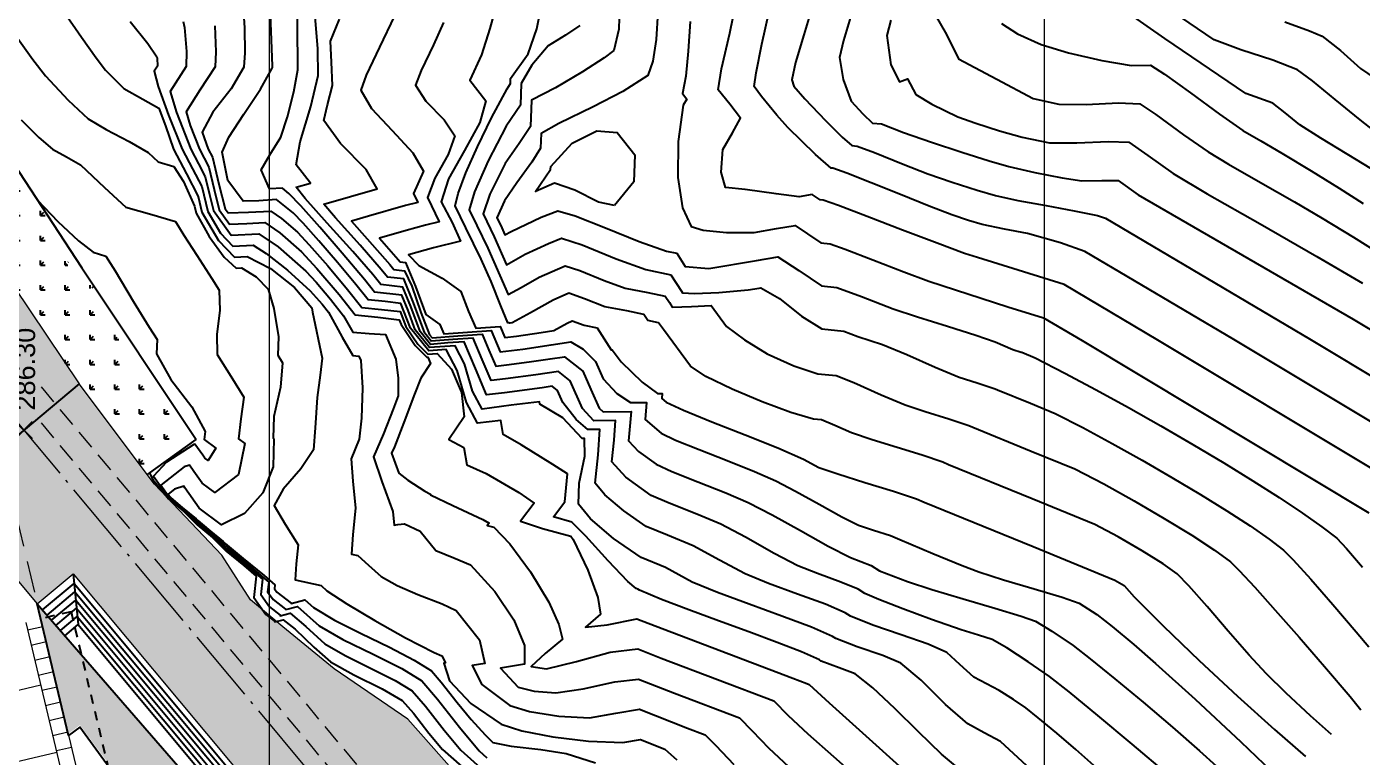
# Model space of a CAD drawing. Extents: x 62405 to 62842, y 108162 to 109685.
# Drawn here: x 62492.18 to 62535.27, y 109525.98 to 109549.55 of the extents above; entities that cross this region are included whole.
import ezdxf
from ezdxf.enums import TextEntityAlignment as Align

# ---------------------------------------------------------------- set-up
doc = ezdxf.new("R2010")
doc.units = 0
doc.header["$LTSCALE"] = 0.999976
doc.header["$MEASUREMENT"] = 0
for name, pattern in [('ACAD_ISO04W100', [30, 24, -3, 0, -3]), ('DOT', [0.55, 0.3, -0.25]), ('NASCOSTA', [9.525, 6.35, -3.175]), ('TRATTEGGIATA', [19.05, 12.7, -6.35])]:
    doc.linetypes.add(name, pattern=pattern)
for name, color, linetype in [('Bâti', 7, 'Continuous'), ('coordinate', 2, 'Continuous'), ('curve livello 1 m', 2, 'Continuous'), ('curve livello 5 m', 7, 'Continuous'), ('DIME', 6, 'Continuous'), ('Limite fiume', 6, 'Continuous'), ('LIN010CO', 2, 'Continuous'), ('LIN010TR', 2, 'NASCOSTA'), ('LIN018CO', 6, 'Continuous'), ('LIN018TR', 6, 'NASCOSTA'), ('LIN025CO', 7, 'Continuous'), ('LIN035CO', 1, 'Continuous'), ('pendenze', 2, 'Continuous'), ('Per+Mod Surf', 7, 'Continuous'), ('scavo 1', 254, 'Continuous'), ('TalusHautBas', 7, 'Continuous'), ('TEXT035', 1, 'Continuous')]:
    doc.layers.add(name, color=color, linetype=linetype)
doc.styles.add('ARIAL', font='arial.ttf')

# ---------------------------------------------------------------- blocks, each defined once
blk = doc.blocks.new('quote')
at = {"layer": 'LIN018CO'}
for p, q in [((0.001, 0.001), (-0.001, -0.001)), ((0.001, -0.001), (-0.001, 0.001))]:
    blk.add_line(p, q, dxfattribs=at)
at = {"layer": 'LIN035CO'}
for p, q in [((-0.013, 0.013), (-0.106, 0.106)), ((0.106, 0.106), (0.013, 0.013)), ((-0.013, -0.013), (-0.106, -0.106)), ((0.106, -0.106), (0.013, -0.013))]:
    blk.add_line(p, q, dxfattribs=at)
at = {"layer": 'TEXT035', "style": 'ARIAL'}
blk.add_attdef('VALORE', text='', height=0.25, dxfattribs=at).set_placement((0, 0.33), align=Align.CENTER)

msp = doc.modelspace()

# ---------------------------------------------------------------- hatches: boundary and pattern name
at = {"layer": 'DIME'}
h = msp.add_hatch(dxfattribs=at)
h.set_pattern_fill('GRASS', color=256, scale=0.8, angle=-44.9999, style=0)
h.set_pattern_definition([(45.00005, (61944.618, 109724.25573), (-7.6e-07, 0.8), [0.15, -0.9813709]), (5e-05, (61944.618, 109724.2557), (-8e-07, 0.8), [0.15, -0.65]), (90.00005, (61944.618, 109724.2557), (-0.8, -8e-07), [0.15, -0.65])])
h.paths.add_polyline_path([(62492.313, 109543.599), (62493.508, 109541.961), (62493.87, 109541.407), (62494.088, 109541.074), (62494.373, 109541.142), (62493.957, 109541.768), (62490.126, 109547.608), (62490.225, 109547.101), (62490.3, 109546.356), (62490.374, 109545.611), (62490.449, 109544.866), (62490.464, 109544.718), (62491.091, 109543.95), (62493.171, 109540.856), (62494.045, 109541.064)])
h.paths.add_polyline_path([(62495.302, 109539.224), (62494.045, 109541.064), (62493.171, 109540.856), (62494.64, 109538.67)])
h.paths.add_polyline_path([(62495.684, 109538.689), (62495.465, 109538.975), (62495.302, 109539.224), (62494.64, 109538.67), (62495.842, 109536.881), (62496.571, 109537.4), (62496.449, 109537.586)])
h.paths.add_polyline_path([(62497.255, 109536.297), (62497.031, 109536.7), (62496.571, 109537.4), (62495.842, 109536.881), (62496.584, 109535.777), (62496.638, 109535.819)])
h.paths.add_polyline_path([(62496.584, 109535.777), (62494.64, 109538.67), (62493.868, 109538.026), (62496.302, 109534.794), (62496.741, 109534.332), (62496.75, 109534.324), (62496.24, 109534.947), (62496.024, 109535.342)])
h.paths.add_polyline_path([(62494.64, 109538.67), (62493.171, 109540.856), (62492.132, 109540.608), (62493.868, 109538.026)])
h.paths.add_polyline_path([(62491.091, 109543.95), (62491.065, 109543.982), (62490.577, 109543.589), (62490.598, 109543.377), (62490.624, 109542.852), (62492.132, 109540.608), (62493.171, 109540.856)])
h.paths.add_polyline_path([(62491.785, 109540.765), (62496.604, 109541.922), (62496.423, 109542.677), (62491.604, 109541.52)], flags=9)
at = {"layer": 'Limite fiume', "linetype": 'Continuous'}
h = msp.add_hatch(dxfattribs=at)
h.set_pattern_fill('DOTS', color=256, scale=5, angle=-44.9999, style=0)
h.set_pattern_definition([(225.00005426, (0.10277, 999.94085), (0.1104857485, -0.33145619904), [0, -0.3125])])
h.paths.add_polyline_path([(62504.878, 109507.605), (62505.742, 109508.232), (62505.354, 109508.795), (62505.963, 109509.256), (62498.597, 109519.418), (62499.167, 109519.911), (62493.894, 109527.02), (62493.514, 109526.744), (62492.516, 109530.934), (62507.543, 109513.616), (62507.737, 109513.778), (62513.187, 109507.255), (62513.381, 109507.417), (62516.504, 109503.679), (62516.063, 109503.311), (62524.715, 109494.745), (62523.716, 109493.9), (62524.201, 109493.33), (62513.852, 109495.246)])
at = {"layer": 'scavo 1'}
msp.add_hatch(color=256, dxfattribs=at).paths.add_polyline_path([(62471.01, 109566.95), (62490.287, 109543.354), (62493.868, 109538.026), (62496.302, 109534.794), (62498.473, 109532.507), (62499.4, 109531.059), (62500.442, 109530.191), (62502.093, 109528.83), (62504.467, 109527.208), (62507.064, 109524.292), (62507.501, 109523.45), (62508, 109522.241), (62508.782, 109521.102), (62509.886, 109519.928), (62512.198, 109517.473), (62513.479, 109516.121), (62514.44, 109514.804), (62516.041, 109512.919), (62517.447, 109510.814), (62518.571, 109509.21), (62519.852, 109507.691), (62521.103, 109506.321), (62522.265, 109504.564), (62522.384, 109503.79), (62523.04, 109502.181), (62523.963, 109501.139), (62525.363, 109499.62), (62526.882, 109498.16), (62527.663, 109497.205), (62524.715, 109494.745), (62493.673, 109531.901), (62492.516, 109530.934), (62481.544, 109544.066), (62482.701, 109545.034), (62468.3, 109562.272), (62452.365, 109578.929), (62458.034, 109583.666), (62469.779, 109568.539)])

# ---------------------------------------------------------------- linework, layer by layer
at = {"layer": 'Bâti', "linetype": 'DOT'}
for q in [(62492.632, 109530.447), (62496.282, 109519.444)]:
    msp.add_line((62493.604, 109530.679), q, dxfattribs=at)
at = {"layer": 'coordinate', "linetype": 'Continuous', "lineweight": 0}
for p, q in [((62500, 109634.678), (62500, 109487.501)), ((62525, 109634.678), (62525, 109487.501))]:
    msp.add_line(p, q, dxfattribs=at)
at = {"layer": 'curve livello 1 m', "flags": 128}
for points in [[(62499.137, 109550.489), (62499.2, 109549.509), (62499.216, 109548.709), (62499.179, 109548.242), (62498.77, 109547.54), (62498.175, 109546.787), (62497.838, 109546.146), (62498.034, 109545.599), (62498.171, 109545.336), (62498.377, 109544.465), (62498.574, 109543.671), (62498.67, 109543.539), (62499.336, 109543.563), (62500.046, 109543.602), (62500.395, 109543.362), (62500.907, 109542.916), (62501.286, 109542.511), (62501.885, 109541.83), (62502.526, 109541.076), (62502.984, 109540.495), (62503.622, 109540.431), (62504.219, 109540.359), (62504.405, 109539.883), (62504.797, 109539.311), (62505.12, 109538.988), (62505.413, 109539.009), (62505.877, 109538.503), (62506.2, 109537.747), (62506.285, 109536.968), (62505.796, 109536.235), (62506.283, 109535.973), (62506.377, 109535.418), (62506.996, 109535.131), (62508.052, 109534.526), (62508.546, 109534.177), (62508.101, 109533.6), (62508.812, 109533.358), (62509.726, 109533.119), (62509.809, 109533.006), (62510.276, 109532.023), (62510.601, 109531.133), (62510.687, 109530.603), (62510.202, 109530.176), (62510.903, 109530.255), (62511.856, 109530.45), (62512.224, 109530.306), (62516.894, 109528.534), (62517.34, 109528.361), (62517.344, 109528.358), (62517.421, 109528.329), (62518.069, 109527.739), (62521.62, 109524.535)], [(62524.577, 109525.575), (62523.592, 109526.496), (62523.066, 109526.775), (62522.535, 109527.057), (62522.535, 109527.057), (62521.822, 109527.684), (62521.03, 109528.465), (62520.382, 109529.017), (62520.382, 109529.017), (62519.794, 109529.262), (62518.971, 109529.54), (62518.28, 109529.812), (62518.28, 109529.812), (62518.17, 109529.883), (62517.49, 109530.178), (62516.541, 109530.535), (62515.48, 109530.92), (62514.464, 109531.299), (62513.649, 109531.636), (62513.649, 109531.636), (62512.782, 109532.104), (62512.001, 109532.428), (62511.112, 109533.04), (62510.361, 109533.675), (62509.974, 109534.142), (62509.974, 109534.142), (62510, 109534.819), (62510.182, 109535.691), (62510.166, 109536.263), (62510.166, 109536.263), (62510.091, 109536.263), (62509.469, 109536.931), (62508.727, 109537.368), (62508.714, 109537.446), (62507.806, 109537.338), (62506.867, 109537.216), (62506.867, 109537.216), (62506.563, 109537.787), (62506.299, 109538.678), (62505.995, 109539.257), (62505.995, 109539.257), (62505.175, 109539.197), (62504.713, 109539.775), (62504.48, 109540.397), (62504.278, 109540.887), (62504.278, 109540.887), (62503.397, 109540.983), (62503.07, 109541.398), (62502.351, 109542.248), (62501.628, 109543.081), (62501.017, 109543.765), (62500.631, 109544.171), (62500.631, 109544.171), (62500.423, 109544.337), (62500.003, 109544.318), (62499.739, 109544.934), (62500.014, 109545.41), (62500.37, 109545.986), (62500.37, 109545.986), (62500.59, 109546.64), (62500.793, 109547.445), (62500.919, 109548.159), (62500.919, 109548.159), (62500.925, 109548.515), (62500.917, 109549.271), (62500.897, 109550.314)], [(62507.343, 109550.312), (62507.12, 109549.493), (62506.844, 109548.643), (62506.476, 109547.82), (62506.99, 109547.154), (62506.799, 109546.46), (62506.297, 109545.56), (62505.782, 109544.644), (62505.551, 109543.904), (62505.897, 109543.23), (62506.168, 109542.635), (62505.303, 109542.416), (62504.49, 109542.194), (62504.831, 109541.85), (62505.583, 109541.437), (62506.182, 109541.006), (62506.428, 109540.36), (62506.664, 109539.819), (62507.45, 109539.877), (62507.602, 109539.52), (62507.977, 109539.566), (62508.774, 109539.68), (62509.177, 109539.746), (62509.612, 109539.988), (62509.777, 109540.061), (62510.16, 109539.918), (62510.577, 109539.835), (62511.03, 109539.13), (62511.068, 109539.122), (62511.356, 109538.736), (62512.034, 109538.08), (62512.531, 109537.713), (62512.678, 109537.713), (62512.664, 109537.559), (62512.811, 109537.434), (62513.364, 109537.174), (62514.279, 109536.803), (62515.36, 109536.379), (62516.412, 109535.959), (62517.24, 109535.6), (62517.735, 109535.333), (62518.34, 109535.121), (62519.216, 109534.85), (62520.138, 109534.568), (62520.884, 109534.317), (62521.129, 109534.211), (62524.649, 109532.778), (62527.279, 109531.698), (62527.58, 109531.518), (62527.906, 109531.153), (62528.85, 109530.216), (62530.006, 109529.109), (62531.244, 109527.955), (62532.429, 109526.879), (62533.43, 109526.004)], [(62534.275, 109526.713), (62533.595, 109527.316), (62532.814, 109528.045), (62532.165, 109528.68), (62532.165, 109528.68), (62531.614, 109529.28), (62530.941, 109530.054), (62530.257, 109530.85), (62529.671, 109531.516), (62529.295, 109531.901), (62529.295, 109531.901), (62528.842, 109532.223), (62528.165, 109532.646), (62527.388, 109533.093), (62526.637, 109533.491), (62526.637, 109533.491), (62524.618, 109534.32), (62521.916, 109535.42), (62521.916, 109535.42), (62521.728, 109535.501), (62521.069, 109535.725), (62520.26, 109535.975), (62519.449, 109536.226), (62518.783, 109536.451), (62518.783, 109536.451), (62518.248, 109536.683), (62517.813, 109536.866), (62517.813, 109536.866), (62517.557, 109536.886), (62516.833, 109537.104), (62515.904, 109537.451), (62514.933, 109537.861), (62514.083, 109538.27), (62514.083, 109538.27), (62513.586, 109538.602), (62512.72, 109539.782), (62512.561, 109539.995), (62512.215, 109540.068), (62512.09, 109540.262), (62511.539, 109540.379), (62510.823, 109540.516), (62510.823, 109540.516), (62510.172, 109540.765), (62509.662, 109540.948), (62509.662, 109540.948), (62509.16, 109540.727), (62508.428, 109540.316), (62507.838, 109539.993), (62507.838, 109539.993), (62507.77, 109539.983), (62507.749, 109539.98), (62507.741, 109540.001), (62507.696, 109539.997), (62507.473, 109540.542), (62507.156, 109541.328), (62507.156, 109541.328), (62506.841, 109542.045), (62506.345, 109543.058), (62506, 109543.774), (62506, 109543.774), (62506.091, 109544.167), (62506.343, 109544.831), (62506.717, 109545.677), (62507.174, 109546.613), (62507.671, 109547.549), (62507.671, 109547.549), (62507.782, 109547.711), (62507.788, 109547.878), (62508.358, 109548.676), (62508.638, 109549.478), (62508.793, 109550.271)], [(62511.312, 109550.575), (62511.277, 109549.472), (62511.121, 109548.781), (62510.807, 109548.54), (62510.11, 109548.093), (62509.24, 109547.574), (62508.461, 109547.176), (62508.43, 109546.324), (62508.068, 109545.784), (62507.616, 109545.136), (62507.121, 109544.143), (62506.899, 109543.515), (62507.26, 109542.772), (62507.655, 109541.872), (62508.256, 109542.206), (62509.011, 109542.56), (62509.432, 109542.723), (62510.095, 109542.508), (62511.191, 109542.063), (62512.149, 109541.711), (62512.962, 109541.548), (62513.306, 109541.019), (62513.338, 109540.965), (62513.722, 109540.941), (62514.506, 109540.975), (62515.456, 109541.056), (62515.802, 109541.115), (62515.864, 109541.125), (62516.461, 109540.782), (62517.174, 109540.213), (62517.833, 109539.799), (62518.541, 109539.727), (62518.986, 109539.56), (62519.79, 109539.299), (62520.57, 109538.972), (62521.48, 109538.568), (62522.255, 109538.243), (62522.838, 109538.056), (62523.417, 109537.869), (62523.491, 109537.837), (62524.556, 109537.403), (62525.352, 109537.076), (62526.248, 109536.616), (62527.195, 109536.105), (62528.164, 109535.564), (62529.123, 109535.009), (62530.044, 109534.458), (62530.894, 109533.931), (62531.645, 109533.444), (62532.265, 109533.017), (62532.725, 109532.667), (62533.036, 109532.35), (62533.604, 109531.723), (62534.319, 109530.909), (62535.072, 109530.032), (62535.475, 109529.545)], [(62535.694, 109535.227), (62528.67, 109539.441), (62525.649, 109541.229), (62522.85, 109542.099), (62522.427, 109542.237), (62521.545, 109542.561), (62520.428, 109542.989), (62519.295, 109543.426), (62518.368, 109543.778), (62517.868, 109543.949), (62517.868, 109543.949), (62517.774, 109543.959), (62517.513, 109544.135), (62517.097, 109544.064), (62516.355, 109544.16), (62515.354, 109544.296), (62515.354, 109544.296), (62514.715, 109544.359), (62514.581, 109544.856), (62514.636, 109545.589), (62514.636, 109545.589), (62514.95, 109546.125), (62515.201, 109546.599), (62514.86, 109547.044), (62514.487, 109547.51), (62514.487, 109547.51), (62514.592, 109548.188), (62514.861, 109549.337), (62515.06, 109550.338)], [(62517.537, 109550.255), (62517.244, 109549.283), (62516.98, 109548.391), (62516.865, 109547.839), (62516.921, 109547.635), (62517.278, 109547.219), (62517.943, 109546.519), (62518.489, 109545.985), (62518.798, 109545.715), (62518.97, 109545.697), (62519.531, 109545.487), (62520.448, 109545.116), (62521.244, 109544.806), (62522.036, 109544.536), (62522.845, 109544.275), (62523.429, 109544.104), (62524.157, 109543.947), (62525.062, 109543.781), (62525.973, 109543.614), (62526.722, 109543.453), (62526.983, 109543.372), (62533.563, 109539.476), (62536.126, 109537.939)], [(62526.898, 109525.462), (62526.027, 109526.232), (62526.027, 109526.232), (62525.41, 109526.761), (62524.811, 109527.259), (62524.409, 109527.578), (62524.409, 109527.578), (62524.012, 109527.846), (62523.555, 109528.131), (62523.555, 109528.131), (62522.737, 109528.565), (62522.285, 109528.98), (62521.862, 109529.361), (62521.862, 109529.361), (62521.262, 109529.626), (62520.391, 109529.927), (62519.477, 109530.24), (62518.748, 109530.539), (62518.748, 109530.539), (62518.585, 109530.644), (62517.942, 109530.916), (62517.043, 109531.248), (62516.106, 109531.591), (62515.351, 109531.898), (62515.351, 109531.898), (62514.528, 109532.342), (62513.674, 109532.803), (62513.674, 109532.803), (62512.845, 109533.142), (62512.163, 109533.429), (62512.163, 109533.429), (62511.439, 109533.928), (62510.827, 109534.445), (62510.512, 109534.825), (62510.512, 109534.825), (62510.61, 109535.737), (62510.668, 109536.553), (62510.668, 109536.553), (62510.28, 109536.551), (62509.904, 109536.876), (62509.47, 109537.421), (62509.47, 109537.421), (62509.295, 109537.815), (62509.129, 109537.948), (62508.805, 109537.9), (62507.585, 109537.74), (62507.014, 109537.677), (62507.014, 109537.677), (62506.65, 109538.525), (62506.286, 109539.381), (62506.286, 109539.381), (62505.757, 109539.346), (62505.202, 109539.301), (62505.202, 109539.301), (62504.866, 109539.721), (62504.568, 109540.521), (62504.308, 109541.15), (62504.308, 109541.15), (62503.604, 109541.228), (62503.343, 109541.559), (62502.701, 109542.294), (62501.874, 109543.214), (62501.163, 109544.01), (62500.868, 109544.372), (62501.326, 109544.504), (62500.868, 109545.089), (62501, 109545.834), (62501.341, 109546.975), (62501.574, 109547.973), (62501.574, 109547.973), (62501.57, 109548.829), (62501.482, 109549.873)], [(62529.012, 109525.421), (62527.845, 109526.41), (62526.737, 109527.332), (62525.806, 109528.089), (62525.171, 109528.583), (62525.171, 109528.583), (62524.483, 109529.065), (62523.797, 109529.509), (62523.32, 109529.782), (62523.32, 109529.782), (62522.883, 109529.919), (62522.326, 109530.089), (62522.326, 109530.089), (62521.372, 109530.426), (62520.439, 109530.771), (62519.672, 109531.069), (62519.217, 109531.265), (62519.217, 109531.265), (62519, 109531.405), (62518.443, 109531.633), (62517.69, 109531.908), (62517.053, 109532.161), (62517.053, 109532.161), (62516.293, 109532.56), (62515.366, 109533.079), (62514.565, 109533.502), (62514.565, 109533.502), (62513.798, 109533.824), (62512.899, 109534.178), (62512.325, 109534.43), (62512.325, 109534.43), (62511.51, 109535.021), (62511.05, 109535.509), (62511.05, 109535.509), (62511.126, 109536.213), (62511.171, 109536.843), (62511.171, 109536.843), (62510.468, 109536.84), (62510.102, 109537.234), (62509.705, 109538.125), (62509.33, 109538.426), (62508.598, 109538.316), (62507.62, 109538.188), (62507.161, 109538.138), (62507.161, 109538.138), (62506.869, 109538.818), (62506.577, 109539.505), (62506.577, 109539.505), (62505.919, 109539.462), (62505.229, 109539.405), (62505.229, 109539.405), (62505.02, 109539.667), (62504.655, 109540.645), (62504.337, 109541.414), (62504.337, 109541.414), (62503.811, 109541.472), (62503.615, 109541.72), (62502.933, 109542.496), (62502.138, 109543.38), (62501.763, 109543.825), (62501.763, 109543.825), (62502.619, 109544.071), (62503.482, 109544.318), (62503.482, 109544.318), (62503.123, 109544.939), (62502.294, 109545.776), (62501.762, 109546.518), (62501.762, 109546.518), (62501.879, 109547.03), (62502.041, 109547.654), (62502.041, 109547.654), (62502.004, 109548.402), (62501.98, 109549.084), (62501.98, 109549.084), (62502.267, 109549.789)], [(62504.046, 109549.903), (62503.558, 109548.889), (62503.131, 109547.987), (62502.959, 109547.502), (62503.296, 109546.911), (62503.967, 109546.197), (62504.638, 109545.483), (62504.975, 109544.892), (62504.653, 109544.164), (62504.791, 109543.88), (62504.401, 109543.777), (62503.205, 109543.442), (62502.659, 109543.278), (62503.158, 109542.703), (62503.888, 109541.881), (62504.017, 109541.716), (62504.367, 109541.678), (62504.605, 109541.18), (62504.886, 109540.329), (62505.174, 109539.613), (62505.256, 109539.51), (62506.082, 109539.577), (62506.868, 109539.629), (62507.088, 109539.111), (62507.308, 109538.598), (62507.654, 109538.636), (62508.391, 109538.733), (62509.062, 109538.835), (62509.531, 109538.904), (62510.116, 109538.434), (62510.38, 109537.843), (62510.647, 109537.241), (62510.775, 109537.129), (62511.673, 109537.133), (62511.588, 109536.192), (62511.913, 109535.848), (62512.487, 109535.432), (62512.994, 109535.2), (62513.828, 109534.868), (62514.734, 109534.51), (62515.457, 109534.202), (62516.222, 109533.803), (62517.136, 109533.294), (62518.035, 109532.793), (62518.755, 109532.423), (62519.415, 109532.167), (62519.685, 109531.992), (62520.589, 109531.65), (62521.378, 109531.398), (62522.384, 109531.096), (62523.41, 109530.792), (62524.256, 109530.533), (62524.727, 109530.369), (62525.253, 109530.055), (62525.934, 109529.588), (62526.491, 109529.156), (62527.277, 109528.518), (62528.192, 109527.757), (62529.138, 109526.954), (62530.017, 109526.19), (62530.567, 109525.693)], [(62535.91, 109536.583), (62531.117, 109539.458), (62526.316, 109542.301), (62525.528, 109542.573), (62524.464, 109542.876), (62524.464, 109542.876), (62523.725, 109543.022), (62522.999, 109543.166), (62522.999, 109543.166), (62522.565, 109543.297), (62522.027, 109543.478), (62522.027, 109543.478), (62521.291, 109543.759), (62520.365, 109544.131), (62519.423, 109544.513), (62518.639, 109544.824), (62518.188, 109544.982), (62518.188, 109544.982), (62518.127, 109544.988), (62517.624, 109545.43), (62516.732, 109546.302), (62516.732, 109546.302), (62516.374, 109546.693), (62515.881, 109547.296), (62515.644, 109547.624), (62515.644, 109547.624), (62515.705, 109548.056), (62515.893, 109548.986), (62516.153, 109550.133)], [(62521.484, 109549.927), (62521.848, 109549.292), (62522.242, 109548.508), (62523.472, 109547.859), (62524.651, 109547.237), (62525.473, 109547.045), (62526.362, 109547.043), (62527.396, 109547.093), (62528.084, 109547.065), (62528.603, 109546.719), (62529.501, 109546.062), (62530.288, 109545.508), (62530.952, 109545.113), (62531.98, 109544.525), (62533.082, 109543.895), (62533.97, 109543.376), (62534.98, 109542.758), (62535.816, 109542.232)], [(62535.574, 109544.951), (62534.782, 109545.433), (62533.929, 109545.948), (62533.252, 109546.386), (62533.252, 109546.386), (62532.777, 109546.766), (62532.381, 109547.078), (62532.381, 109547.078), (62531.506, 109547.393), (62528.895, 109549.17), (62527.642, 109550.041)], [(62495.51, 109549.713), (62496.078, 109549.005), (62496.376, 109548.571), (62496.384, 109548.531), (62496.396, 109548.276), (62496.29, 109548.112), (62496.411, 109547.623), (62496.746, 109546.693), (62497.194, 109545.601), (62497.527, 109544.964), (62497.821, 109544.39), (62498.015, 109543.591), (62498.431, 109542.889), (62498.828, 109542.47), (62499.481, 109542.5), (62499.906, 109542.233), (62500.587, 109541.69), (62501.322, 109541.033), (62501.709, 109540.594), (62501.911, 109540.337), (62502.351, 109539.536), (62502.697, 109538.939), (62502.89, 109538.924), (62502.952, 109538.779), (62503.007, 109537.901), (62502.976, 109536.92), (62502.906, 109536.239), (62502.638, 109535.613), (62502.697, 109534.887), (62502.783, 109534.02), (62502.697, 109533.168), (62502.652, 109532.539), (62502.853, 109532.493), (62503.206, 109532.183), (62503.614, 109531.812), (62504.122, 109531.519), (62504.795, 109531.236), (62505.582, 109530.928), (62506.029, 109530.722), (62506.779, 109529.774), (62506.961, 109529.011), (62506.547, 109528.938), (62506.856, 109528.327), (62507.758, 109527.649), (62508.394, 109527.458), (62509.346, 109527.313), (62510.328, 109527.26), (62511.178, 109527.408), (62511.948, 109527.529), (62513.499, 109526.919), (62514.064, 109526.705), (62514.407, 109526.365), (62514.992, 109525.746)], [(62497.227, 109549.716), (62497.268, 109549.519), (62497.332, 109548.753), (62497.323, 109548.265), (62496.806, 109547.456), (62497.004, 109546.779), (62497.474, 109545.601), (62497.72, 109545.129), (62497.938, 109544.705), (62498.073, 109544.136), (62498.201, 109543.618), (62498.775, 109542.826), (62499.669, 109542.867), (62500.283, 109542.445), (62501.184, 109541.661), (62501.51, 109541.304), (62501.981, 109540.754), (62502.399, 109540.225), (62502.697, 109539.694), (62503.227, 109539.657), (62503.746, 109539.617), (62504.083, 109538.828), (62504.164, 109538.211), (62504.157, 109537.64), (62504.002, 109537.216), (62503.682, 109536.411), (62503.366, 109535.675), (62503.636, 109534.875), (62503.987, 109533.912), (62504.028, 109533.468), (62504.153, 109533.486), (62504.36, 109533.516), (62504.874, 109533.273), (62505.375, 109532.654), (62505.951, 109532.419), (62506.488, 109532.189), (62507.282, 109531.334), (62507.892, 109530.415), (62508.236, 109529.584), (62508.233, 109528.99), (62507.458, 109528.853), (62508.031, 109528.244), (62508.547, 109528.115), (62509.247, 109528.059), (62510.13, 109528.188), (62511.151, 109528.413), (62511.917, 109528.503), (62513.074, 109528.048), (62515.174, 109527.252), (62515.584, 109526.832), (62516.122, 109526.272), (62516.758, 109525.689)], [(62498.24, 109549.576), (62498.277, 109548.741), (62498.251, 109548.254), (62497.759, 109547.504), (62497.322, 109546.801), (62497.45, 109546.363), (62497.754, 109545.6), (62498.054, 109545.021), (62498.225, 109544.301), (62498.388, 109543.645), (62498.723, 109543.183), (62499.272, 109543.202), (62499.858, 109543.235), (62500.339, 109542.903), (62501.045, 109542.288), (62501.539, 109541.749), (62502.253, 109540.915), (62502.777, 109540.251), (62503.507, 109540.178), (62504.19, 109540.095), (62504.252, 109539.937), (62504.713, 109539.264), (62505.093, 109538.883), (62505.122, 109538.886), (62505.207, 109538.685), (62504.891, 109538.211), (62504.684, 109537.691), (62504.341, 109536.782), (62504.038, 109535.999), (62503.949, 109535.792), (62504.178, 109535.143), (62504.475, 109534.919), (62505.019, 109534.568), (62505.198, 109534.472), (62505.203, 109534.443), (62505.919, 109534.102), (62506.896, 109533.657), (62507.093, 109533.536), (62507.036, 109533.462), (62507.243, 109533.401), (62507.766, 109532.862), (62508.425, 109531.969), (62509.023, 109530.989), (62509.348, 109530.264), (62509.46, 109529.793), (62508.902, 109529.325), (62508.454, 109528.906), (62508.948, 109528.832), (62509.909, 109529.07), (62511, 109529.368), (62511.887, 109529.476), (62512.649, 109529.177), (62516.283, 109527.798), (62516.738, 109527.328), (62517.38, 109526.736), (62518.2, 109526.009), (62519.043, 109525.267)], [(62510.024, 109549.586), (62509.56, 109549.276), (62508.995, 109548.926), (62508.474, 109548.31), (62508.131, 109547.717), (62508.106, 109547.017), (62507.644, 109546.342), (62507.066, 109545.223), (62506.623, 109544.224), (62506.45, 109543.645), (62506.696, 109543.132), (62507.05, 109542.408), (62507.436, 109541.523), (62507.708, 109540.911), (62508.124, 109541.137), (62508.708, 109541.466), (62509.547, 109541.835), (62510.02, 109541.682), (62510.802, 109541.365), (62511.486, 109541.113), (62512.216, 109540.974), (62512.778, 109540.855), (62512.91, 109540.652), (62513.002, 109540.498), (62513.626, 109540.523), (62514.26, 109540.552), (62514.756, 109539.877), (62515.33, 109539.446), (62516.07, 109538.998), (62516.927, 109538.612), (62517.704, 109538.347), (62518.291, 109538.301), (62518.859, 109538.072), (62519.747, 109537.675), (62520.519, 109537.347), (62521.166, 109537.133), (62521.931, 109536.898), (62522.572, 109536.685), (62522.704, 109536.628), (62524.587, 109535.861), (62525.994, 109535.284), (62526.923, 109534.8), (62527.907, 109534.255), (62528.878, 109533.689), (62529.765, 109533.144), (62530.499, 109532.662), (62531.01, 109532.284), (62531.295, 109532.003), (62531.795, 109531.466), (62532.457, 109530.731), (62533.226, 109529.86), (62534.049, 109528.912), (62534.873, 109527.948), (62535.221, 109527.516)], [(62513.583, 109549.719), (62513.52, 109548.762), (62513.443, 109547.954), (62513.33, 109547.396), (62513.471, 109547.216), (62513.359, 109547.017), (62513.192, 109545.849), (62513.186, 109544.685), (62513.329, 109543.709), (62513.61, 109543.105), (62513.995, 109542.988), (62514.748, 109542.915), (62515.642, 109542.907), (62516.363, 109543.038), (62516.963, 109543.132), (62517.364, 109542.868), (62517.794, 109542.572), (62518.092, 109542.542), (62518.582, 109542.37), (62519.478, 109542.027), (62520.478, 109541.642), (62521.28, 109541.344), (62523.831, 109540.515), (62524.982, 109540.158), (62526.224, 109539.423), (62535.478, 109533.872)], [(62520.058, 109549.758), (62519.928, 109549.265), (62520.056, 109548.316), (62520.336, 109547.77), (62520.594, 109547.865), (62520.862, 109547.363), (62521.382, 109547.044), (62522.221, 109546.646), (62522.794, 109546.435), (62523.56, 109546.189), (62524.289, 109545.981), (62525.177, 109545.806), (62526.056, 109545.805), (62527.077, 109545.849), (62527.734, 109545.825), (62528.35, 109545.397), (62529.161, 109544.817), (62530.262, 109544.162), (62531.968, 109543.186), (62533.797, 109542.141), (62535.269, 109541.28)], [(62523.621, 109549.654), (62524.144, 109549.322), (62524.91, 109548.974), (62525.787, 109548.707), (62526.858, 109548.457), (62527.804, 109548.3), (62528.434, 109548.305), (62528.886, 109548.015), (62529.72, 109547.41), (62530.656, 109546.726), (62531.414, 109546.199), (62531.992, 109545.863), (62532.671, 109545.472), (62533.615, 109544.897), (62534.519, 109544.338), (62535.298, 109543.849)], [(62532.763, 109549.708), (62533.558, 109549.414), (62533.97, 109549.24), (62534.561, 109548.784), (62535.21, 109548.204), (62535.681, 109547.879)], [(62491.835, 109549.248), (62492.373, 109548.493), (62492.777, 109547.968), (62493.51, 109547.174), (62494.157, 109546.575), (62494.743, 109546.227), (62495.484, 109545.848), (62496.096, 109545.489), (62496.416, 109545.189), (62496.925, 109545.041), (62497.232, 109544.558), (62497.588, 109543.759), (62497.642, 109543.538), (62498.063, 109542.777), (62498.541, 109542.118), (62498.933, 109541.757), (62499.104, 109541.765), (62499.579, 109541.484), (62499.968, 109541.077), (62500.153, 109540.462), (62500.294, 109539.542), (62500.274, 109538.953), (62500.426, 109538.71), (62500.363, 109537.916), (62500.144, 109536.975), (62500.123, 109536.273), (62500.148, 109536.254), (62500.131, 109535.356), (62499.791, 109534.508), (62499.207, 109533.841), (62498.458, 109533.485), (62497.742, 109534.013), (62497.281, 109534.676), (62497.242, 109534.729), (62496.941, 109534.63), (62496.734, 109534.47), (62496.815, 109534.357), (62497.191, 109534.044), (62497.639, 109533.677), (62497.696, 109533.619), (62498.105, 109533.281), (62498.513, 109532.942), (62498.581, 109532.874), (62499.159, 109532.393), (62499.837, 109531.851), (62500.183, 109531.544), (62500.169, 109531.412), (62500.243, 109531.306), (62500.705, 109530.953), (62500.707, 109530.947), (62501.147, 109531.063), (62501.431, 109530.81), (62502.107, 109530.409), (62502.971, 109529.972), (62503.877, 109529.531), (62504.68, 109529.119), (62505.233, 109528.766), (62505.544, 109528.402), (62506.063, 109527.754), (62506.519, 109527.199), (62506.965, 109526.708), (62507.213, 109526.461), (62507.805, 109526.344), (62508.759, 109526.232), (62509.575, 109526.103), (62510.531, 109525.804)], [(62491.993, 109546.54), (62492.569, 109545.979), (62493.01, 109545.598), (62493.456, 109545.347), (62493.915, 109545.091), (62494.68, 109544.364), (62495.368, 109543.731), (62496.212, 109543.493), (62496.978, 109543.26), (62497.24, 109542.828), (62497.66, 109542.176), (62498.148, 109541.428), (62498.389, 109541.045), (62498.403, 109540.395), (62498.306, 109539.629), (62498.319, 109538.974), (62498.758, 109538.279), (62499.179, 109537.6), (62499.082, 109536.899), (62499.012, 109536.256), (62499.213, 109536.106), (62499.008, 109535.105), (62498.245, 109534.519), (62497.834, 109534.822), (62497.57, 109535.201), (62497.422, 109535.404), (62497.256, 109535.349), (62496.497, 109534.761), (62496.793, 109534.346), (62497.509, 109533.755), (62497.691, 109533.572), (62498.4, 109532.984), (62498.59, 109532.792), (62499.4, 109532.129), (62499.983, 109531.636), (62499.947, 109531.321), (62500.125, 109531.068), (62500.527, 109530.76), (62500.531, 109530.748), (62500.913, 109530.849), (62501.612, 109530.226), (62502.378, 109529.784), (62503.349, 109529.304), (62504.279, 109528.841), (62504.919, 109528.448), (62505.433, 109527.86), (62506.139, 109526.951), (62506.772, 109526.191), (62507.025, 109525.967)], [(62492.522, 109543.955), (62492.522, 109543.955), (62493.18, 109543.263), (62493.846, 109542.64), (62494.319, 109542.272), (62494.733, 109542.151), (62495.032, 109541.669), (62495.613, 109540.698), (62496.123, 109539.858), (62496.38, 109539.458), (62496.364, 109538.995), (62496.825, 109538.171), (62497.5, 109537.288), (62497.932, 109536.49), (62497.9, 109536.238), (62498.277, 109535.957), (62498.031, 109535.553), (62497.926, 109535.63), (62497.859, 109535.727), (62497.602, 109536.078), (62497.571, 109536.068), (62496.689, 109535.499), (62496.261, 109535.052), (62496.771, 109534.335), (62497.379, 109533.834), (62497.685, 109533.524), (62498.287, 109533.026), (62498.6, 109532.709), (62499.287, 109532.146), (62499.782, 109531.728), (62499.726, 109531.23), (62500.008, 109530.83), (62500.35, 109530.568), (62500.356, 109530.549), (62500.68, 109530.634), (62501.177, 109530.206), (62501.794, 109529.642), (62502.445, 109529.266), (62503.271, 109528.858), (62504.061, 109528.464), (62504.606, 109528.13), (62505.042, 109527.63), (62505.643, 109526.857), (62506.181, 109526.211), (62506.914, 109525.561)], [(62496.132, 109535.144), (62496.24, 109534.947), (62496.75, 109534.324), (62497.249, 109533.912), (62497.679, 109533.477), (62498.174, 109533.067), (62498.61, 109532.627), (62499.175, 109532.164), (62499.582, 109531.82), (62499.504, 109531.14), (62499.89, 109530.592), (62500.172, 109530.376), (62500.18, 109530.35), (62500.446, 109530.42), (62500.839, 109530.111), (62501.436, 109529.532), (62501.975, 109529.058), (62502.731, 109528.637), (62503.64, 109528.192), (62504.292, 109527.812), (62504.652, 109527.4), (62505.146, 109526.763), (62505.59, 109526.231), (62506.212, 109525.681)]]:
    msp.add_lwpolyline(points, dxfattribs=at)
at = {"layer": 'curve livello 5 m', "flags": 128}
for points in [[(62522.333, 109525.549), (62521.686, 109526.085), (62520.943, 109526.798), (62520.18, 109527.555), (62519.474, 109528.224), (62518.901, 109528.673), (62518.387, 109528.871), (62517.812, 109529.085), (62517.755, 109529.122), (62517.175, 109529.382), (62516.389, 109529.69), (62515.471, 109530.029), (62514.495, 109530.383), (62513.533, 109530.736), (62512.659, 109531.072), (62511.947, 109531.374), (62511.89, 109531.405), (62511.839, 109531.426), (62511.573, 109531.651), (62510.934, 109532.321), (62510.211, 109533.113), (62509.759, 109533.562), (62509.166, 109533.738), (62509.54, 109534.222), (62509.628, 109535.129), (62509.152, 109535.43), (62508.124, 109536.056), (62507.552, 109536.393), (62507.474, 109536.849), (62506.72, 109536.755), (62506.366, 109537.421), (62506.059, 109538.458), (62505.704, 109539.133), (62505.147, 109539.092), (62504.559, 109539.829), (62504.249, 109540.623), (62503.737, 109540.684), (62503.191, 109540.739), (62502.798, 109541.237), (62502.2, 109541.944), (62501.599, 109542.637), (62501.09, 109543.206), (62500.769, 109543.544), (62500.235, 109543.97), (62499.667, 109543.934), (62499.156, 109543.92), (62498.661, 109544.592), (62498.477, 109545.504), (62498.699, 109545.99), (62499.184, 109546.728), (62499.72, 109547.53), (62500.099, 109548.207), (62500.105, 109548.23), (62500.104, 109548.281), (62500.066, 109549.389), (62500.024, 109550.464)], [(62493.383, 109550.014), (62493.942, 109549.215), (62494.418, 109548.543), (62494.715, 109548.146), (62494.715, 109548.146), (62495.304, 109547.551), (62495.925, 109547.213), (62496.441, 109546.915), (62496.441, 109546.915), (62496.652, 109546.346), (62496.914, 109545.602), (62496.914, 109545.602), (62497.334, 109544.798), (62497.705, 109544.075), (62497.705, 109544.075), (62497.829, 109543.564), (62498.367, 109542.656), (62498.88, 109542.114), (62498.88, 109542.114), (62499.292, 109542.133), (62500.04, 109541.745), (62500.81, 109541.132), (62501.371, 109540.477), (62501.371, 109540.477), (62501.4, 109540.339), (62501.703, 109538.858), (62501.639, 109538.311), (62501.55, 109537.583), (62501.55, 109537.583), (62501.479, 109536.605), (62501.423, 109535.897), (62501.423, 109535.897), (62501.014, 109535.283), (62500.452, 109534.627), (62500.161, 109534.109), (62500.161, 109534.109), (62500.513, 109533.502), (62500.937, 109532.831), (62500.937, 109532.831), (62500.868, 109532.225), (62500.838, 109531.71), (62500.838, 109531.71), (62501.678, 109531.518), (62501.861, 109531.355), (62502.506, 109530.931), (62503.406, 109530.395), (62504.398, 109529.84), (62505.32, 109529.359), (62505.32, 109529.359), (62505.569, 109529.255), (62505.69, 109529.033), (62505.636, 109529.023), (62505.816, 109528.449), (62506.501, 109527.72), (62507.486, 109527.055), (62507.486, 109527.055), (62508.152, 109526.831), (62509.15, 109526.639), (62510.297, 109526.506), (62511.409, 109526.46), (62511.409, 109526.46), (62511.978, 109526.555), (62512.762, 109526.247), (62513.153, 109525.902)], [(62512.536, 109550.017), (62512.48, 109549.139), (62512.373, 109548.436), (62512.218, 109547.975), (62512.218, 109547.975), (62511.409, 109547.457), (62510.456, 109546.968), (62509.344, 109546.425), (62508.772, 109546.108), (62508.772, 109546.108), (62508.755, 109545.63), (62508.472, 109545.18), (62507.985, 109544.517), (62507.589, 109543.93), (62507.589, 109543.93), (62507.348, 109543.385), (62507.469, 109543.135), (62507.602, 109542.833), (62507.804, 109542.945), (62508.775, 109543.4), (62509.316, 109543.61), (62509.316, 109543.61), (62509.875, 109543.447), (62510.851, 109543.059), (62511.933, 109542.621), (62512.813, 109542.309), (62512.813, 109542.309), (62513.147, 109542.242), (62513.423, 109541.816), (62514.188, 109541.749), (62515.722, 109542.011), (62516.414, 109542.128), (62517.088, 109541.685), (62517.813, 109541.186), (62517.813, 109541.186), (62518.317, 109541.134), (62519.106, 109540.841), (62520.133, 109540.452), (62520.133, 109540.452), (62520.915, 109540.193), (62521.88, 109539.887), (62522.793, 109539.596), (62523.42, 109539.384), (62523.42, 109539.384), (62523.992, 109539.139), (62524.261, 109539.053), (62524.278, 109539.045), (62524.71, 109538.869), (62525.671, 109538.377), (62526.682, 109537.839), (62527.722, 109537.266), (62528.769, 109536.674), (62529.8, 109536.073), (62530.794, 109535.479), (62531.729, 109534.903), (62532.583, 109534.359), (62533.334, 109533.86), (62533.96, 109533.419), (62534.44, 109533.05), (62534.44, 109533.05), (62534.751, 109532.715), (62535.272, 109532.116)], [(62518.785, 109549.96), (62518.526, 109549.105), (62518.397, 109548.552), (62518.397, 109548.552), (62518.517, 109547.845), (62518.78, 109547.144), (62518.78, 109547.144), (62519.155, 109546.736), (62519.468, 109546.441), (62519.752, 109546.412), (62520.46, 109546.135), (62521.367, 109545.822), (62522.342, 109545.502), (62523.226, 109545.225), (62523.859, 109545.043), (62523.859, 109545.043), (62524.704, 109544.845), (62525.579, 109544.673), (62526.22, 109544.576), (62526.22, 109544.576), (62526.859, 109544.587), (62527.384, 109544.585), (62527.384, 109544.585), (62528.034, 109544.126), (62534.97, 109540.11), (62536.009, 109539.494)], [(62535.852, 109546.03), (62535.193, 109546.542), (62534.395, 109547.201), (62533.656, 109547.807), (62533.175, 109548.159), (62532.376, 109548.474), (62531.347, 109548.799), (62530.487, 109549.126), (62530.487, 109549.126), (62529.408, 109549.861)], [(62505.622, 109549.684), (62505.301, 109548.96), (62504.903, 109548.134), (62504.717, 109547.661), (62504.717, 109547.661), (62505.056, 109547.146), (62505.643, 109546.539), (62505.983, 109546.023), (62505.983, 109546.023), (62505.776, 109545.423), (62505.338, 109544.667), (62505.102, 109544.034), (62505.102, 109544.034), (62505.479, 109543.258), (62505.045, 109543.142), (62504.413, 109542.977), (62504.413, 109542.977), (62503.554, 109542.731), (62504.16, 109542.041), (62504.224, 109541.96), (62504.396, 109541.941), (62504.719, 109541.163), (62505.051, 109540.267), (62505.051, 109540.267), (62505.508, 109539.946), (62505.632, 109539.64), (62506.394, 109539.696), (62507.159, 109539.753), (62507.159, 109539.753), (62507.455, 109539.059), (62508.184, 109539.15), (62509.095, 109539.288), (62509.732, 109539.382), (62509.732, 109539.382), (62510.123, 109539.144), (62510.526, 109538.744), (62510.526, 109538.744), (62510.775, 109538.185), (62511.217, 109537.72), (62511.653, 109537.421), (62511.653, 109537.421), (62512.176, 109537.423), (62512.126, 109536.876), (62512.649, 109536.433), (62513.111, 109536.215), (62513.875, 109535.905), (62514.778, 109535.551), (62515.657, 109535.2), (62516.348, 109534.901), (62516.348, 109534.901), (62516.982, 109534.57), (62517.747, 109534.142), (62518.478, 109533.734), (62519.008, 109533.466), (62519.008, 109533.466), (62519.493, 109533.308), (62520.039, 109533.134), (62520.039, 109533.134), (62520.342, 109533.003), (62521.413, 109532.557), (62522.359, 109532.17), (62522.897, 109531.959), (62522.897, 109531.959), (62523.687, 109531.706), (62524.675, 109531.416), (62525.583, 109531.147), (62526.134, 109530.957), (62526.134, 109530.957), (62526.696, 109530.593), (62527.191, 109530.202), (62527.895, 109529.615), (62528.598, 109529.01), (62528.598, 109529.01), (62529.871, 109527.859), (62531.347, 109526.483), (62532.585, 109525.294)]]:
    msp.add_lwpolyline(points, dxfattribs=at)
at = {"layer": 'Limite fiume', "linetype": 'Continuous', "flags": 128}
msp.add_lwpolyline([(62504.852, 109507.641), (62505.646, 109508.229), (62505.251, 109508.812), (62505.83, 109509.251), (62498.441, 109519.457), (62499.034, 109519.89), (62493.887, 109526.95), (62493.528, 109526.685), (62492.516, 109530.934), (62507.543, 109513.616), (62507.737, 109513.778), (62513.187, 109507.255), (62513.381, 109507.417), (62516.504, 109503.679), (62516.063, 109503.311), (62524.663, 109494.702), (62523.716, 109493.9), (62524.201, 109493.33), (62513.852, 109495.246)], close=True, dxfattribs=at)
at = {"layer": 'LIN010CO', "ltscale": 0.1}
msp.add_line((62493.868, 109538.026), (62489.582, 109534.445), dxfattribs=at)
at = {"layer": 'LIN010CO', "linetype": 'Continuous', "lineweight": 0}
for p, q in [((62492.319, 109529.602), (62492.806, 109529.718)), ((62492.435, 109529.115), (62492.922, 109529.231)), ((62492.551, 109528.629), (62493.037, 109528.745)), ((62492.628, 109528.307), (62488.046, 109527.215)), ((62492.667, 109528.143), (62493.153, 109528.258)), ((62492.783, 109527.656), (62493.269, 109527.772)), ((62492.899, 109527.17), (62493.385, 109527.286)), ((62493.015, 109526.683), (62493.501, 109526.799)), ((62493.144, 109526.14), (62487.532, 109524.803)), ((62493.131, 109526.197), (62493.617, 109526.313))]:
    msp.add_line(p, q, dxfattribs=at)
at = {"layer": 'LIN010TR', "lineweight": 0, "ltscale": 0.1}
for p, q in [((62492.637, 109537.936), (62527.079, 109496.71)), ((62492.637, 109536.773), (62526.392, 109496.37))]:
    msp.add_line(p, q, dxfattribs=at)
at = {"layer": 'LIN018TR', "linetype": 'ACAD_ISO04W100', "lineweight": 0, "ltscale": 0.1}
msp.add_line((62491.7, 109536.993), (62526.064, 109495.861), dxfattribs=at)
at = {"layer": 'LIN025CO', "linetype": 'TRATTEGGIATA', "lineweight": 0, "ltscale": 0.08}
msp.add_line((62483.357, 109569.357), (62492.516, 109530.934), dxfattribs=at)
at = {"layer": 'LIN035CO', "linetype": 'Continuous', "lineweight": 0}
for p, q in [((62490.287, 109543.354), (62493.868, 109538.026)), ((62492.516, 109530.934), (62495.078, 109520.185)), ((62492.145, 109530.331), (62494.591, 109520.069)), ((62492.203, 109530.088), (62492.69, 109530.204))]:
    msp.add_line(p, q, dxfattribs=at)
at = {"layer": 'LIN035CO', "linetype": 'Continuous', "lineweight": 0, "flags": 128}
for points in [[(62468.3, 109562.272), (62482.701, 109545.034), (62481.544, 109544.066), (62492.516, 109530.934), (62493.673, 109531.901), (62524.715, 109494.745)], [(62507.064, 109524.292), (62504.467, 109527.208), (62502.093, 109528.83), (62500.442, 109530.191), (62499.4, 109531.059), (62498.473, 109532.507), (62496.302, 109534.794), (62493.868, 109538.026)]]:
    msp.add_lwpolyline(points, dxfattribs=at)
at = {"layer": 'pendenze', "linetype": 'Continuous'}
for p, q in [((62493.673, 109531.901), (62493.833, 109530.26)), ((62492.688, 109530.735), (62493.704, 109531.584)), ((62492.832, 109530.569), (62493.73, 109531.319)), ((62493.704, 109531.584), (62516.806, 109503.932)), ((62493.73, 109531.319), (62516.691, 109503.836)), ((62492.976, 109530.403), (62493.756, 109531.054)), ((62493.756, 109531.054), (62516.576, 109503.74)), ((62493.12, 109530.237), (62493.781, 109530.79)), ((62493.264, 109530.071), (62493.807, 109530.525)), ((62493.781, 109530.79), (62513.338, 109507.381)), ((62493.807, 109530.525), (62507.773, 109513.808)), ((62493.408, 109529.905), (62493.833, 109530.26)), ((62493.833, 109530.26), (62507.658, 109513.712))]:
    msp.add_line(p, q, dxfattribs=at)
at = {"layer": 'Per+Mod Surf', "color": 2, "linetype": 'Continuous'}
msp.add_lwpolyline([(62511.134, 109543.778), (62510.621, 109543.888), (62509.856, 109544.277), (62509.201, 109544.497), (62509.201, 109544.497), (62508.595, 109544.231), (62509.079, 109544.937), (62509.083, 109545.041), (62509.772, 109545.787), (62510.566, 109546.193), (62511.225, 109546.136), (62511.225, 109546.136), (62511.798, 109545.412), (62511.764, 109544.539), (62511.134, 109543.778)], dxfattribs=at)
at = {"layer": 'TalusHautBas', "linetype": 'Continuous'}
for p, q in [((62490.054, 109547.718), (62493.957, 109541.768)), ((62493.957, 109541.768), (62497.644, 109536.234)), ((62496.071, 109535.101), (62497.644, 109536.234))]:
    msp.add_line(p, q, dxfattribs=at)

# ---------------------------------------------------------------- block references
ref = msp.add_blockref('quote', (62492.083, 109536.534), dxfattribs=dict(xscale=2.5, yscale=2.5, zscale=2.5, rotation=90.00005426352453))
ref.add_attrib('VALORE', '286.30', dxfattribs={"layer": 'TEXT035', "height": 0.625, "rotation": 90.0001, "style": 'ARIAL'}).set_placement((62492.446, 109538.502), align=Align.CENTER)

doc.saveas('drawing.dxf')
